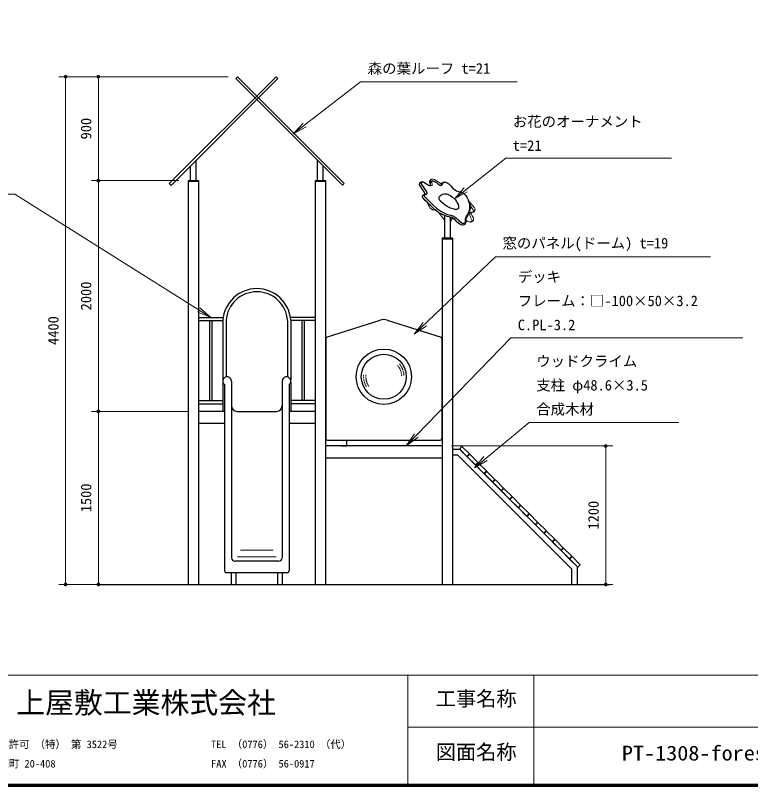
# Model space of a CAD drawing. Units: millimetres at full size, sheet at 1:50, with parts at other scales. Extents: x 750 to 20250, y 750 to 14100.
# Drawn here: x 8299 to 14668, y 750 to 7425 of the extents above; entities that cross this region are included whole.
import ezdxf
from ezdxf.enums import TextEntityAlignment as Align

# ---------------------------------------------------------------- set-up
doc = ezdxf.new("R2010")
doc.units = ezdxf.units.MM
doc.header["$LTSCALE"] = 50
doc.linetypes.add('USER1', pattern=[0.3, 0.15, -0.03, 0.03, -0.03, 0.03, -0.03])
doc.layers.add('D-BGD-TXT', color=7, linetype='Continuous')
for name, color, linetype, lineweight in [('D-STR-1', 1, 'Continuous', 25), ('D-STR-3', 251, 'Continuous', 9), ('D-STR-DIM', 7, 'Continuous', 13), ('D-STR-HTXT', 7, 'Continuous', 13), ('D-TTL', 7, 'Continuous', 70), ('D-TTL-FRAM', 7, 'Continuous', 13), ('D-TTL-TXT', 7, 'Continuous', 13)]:
    doc.layers.add(name, color=color, linetype=linetype, lineweight=lineweight)
doc.styles.add('ＭＳ ゴシック', font='')
doc.styles.get('ＭＳ ゴシック').set_extended_font_data('MS Gothic')

# ---------------------------------------------------------------- blocks, each defined once
blk = doc.blocks.new('filled_dot')
at = {"color": 0, "linetype": 'Continuous', "lineweight": -2, "const_width": 1.25}
blk.add_lwpolyline([(-0.625, 0, 1), (0.625, 0, 1)], format="xyb", close=True, dxfattribs=at)
blk = doc.blocks.new('open_arrow')
at = {"color": 0, "linetype": 'Continuous', "lineweight": -2}
blk.add_lwpolyline([(7.5, 1.25), (0, 0), (7.5, -1.25)], dxfattribs=at)

msp = doc.modelspace()

# ---------------------------------------------------------------- linework, layer by layer
at = {"layer": 'D-STR-1'}
for p, q in [((9864.6, 5988.86), (9864.6, 6169.66)), ((10916, 5988.86), (10916, 6169.66)), ((9816, 5993.36), (9816, 6121.06)), ((10964.6, 5993.36), (10964.6, 6121.06)), ((9795.75, 5993.36), (9795.75, 2493.36)), ((9795.75, 5993.36), (9884.85, 5993.36)), ((9795.75, 5988.86), (9884.85, 5988.86)), ((9884.85, 5993.36), (9884.85, 2493.36)), ((10895.75, 5993.36), (10895.75, 2493.36)), ((10895.75, 5993.36), (10984.85, 5993.36)), ((10895.75, 5988.86), (10984.85, 5988.86)), ((10984.85, 5993.36), (10984.85, 2493.36)), ((12064.56, 5677.94), (12064.6, 5493.36)), ((12064.57, 5677.94), (12064.61, 5493.36)), ((11995.75, 5493.36), (11995.75, 2493.36)), ((11995.75, 5493.36), (12084.85, 5493.36)), ((11995.75, 5488.86), (12084.85, 5488.86)), ((12016.19, 5493.36), (11995.94, 5493.36)), ((12064.61, 5493.36), (12016.19, 5493.36)), ((12084.85, 5493.36), (12064.61, 5493.36)), ((12084.85, 5493.36), (12084.85, 2493.36)), ((9884.85, 4806.96), (10099.42, 4806.96)), ((10895.75, 4806.96), (10681.19, 4806.96)), ((9884.85, 4779.76), (10096.7, 4779.76)), ((9979.93, 4779.76), (9979.93, 4086.96)), ((10001.63, 4779.76), (10001.63, 4086.96)), ((10096.7, 4779.76), (10096.7, 4266.01)), ((10123.9, 4781.96), (10123.9, 4292.28)), ((10656.7, 4781.96), (10656.7, 4292.28)), ((10895.75, 4779.76), (10683.9, 4779.76)), ((10683.9, 4779.76), (10683.9, 4266.01)), ((10778.98, 4779.76), (10778.98, 4086.96)), ((10800.68, 4779.76), (10800.68, 4086.96)), ((10994.77, 4635.57), (11459.99, 4783.71)), ((11520.62, 4783.71), (11985.84, 4635.57)), ((10987.8, 4626.05), (10987.8, 3758.36)), ((11992.8, 4626.05), (11992.8, 3758.36)), ((10096.7, 4245.7), (10096.7, 3993.36)), ((10110.3, 4225.86), (10110.3, 2610.36)), ((10170.3, 4255.86), (10170.3, 2725.31)), ((10610.3, 4255.86), (10610.3, 2725.31)), ((10670.3, 4225.86), (10670.3, 2610.36)), ((10683.9, 4245.7), (10683.9, 3993.36)), ((9884.85, 4086.96), (10096.7, 4086.96)), ((10895.75, 4086.96), (10683.9, 4086.96)), ((9884.85, 4059.76), (10096.7, 4059.76)), ((10895.75, 4059.76), (10683.9, 4059.76)), ((10110.3, 3993.36), (9884.85, 3993.36)), ((10220.3, 3993.36), (10560.3, 3993.36)), ((10895.75, 3993.36), (10670.3, 3993.36)), ((9884.85, 3890.16), (10110.3, 3890.16)), ((10670.3, 3890.16), (10895.75, 3890.16)), ((11002.8, 3743.36), (11977.8, 3743.36)), ((11168.44, 3743.36), (11168.5, 3693.36)), ((11995.75, 3693.36), (10984.85, 3693.36)), ((11125.3, 3693.36), (11168.5, 3693.36)), ((12150.31, 3663.36), (12084.85, 3663.36)), ((12130.18, 3614.76), (12084.85, 3614.76)), ((13116, 2628.93), (12130.18, 3614.76)), ((13164.6, 2649.06), (12150.31, 3663.36)), ((10984.85, 3590.16), (11995.75, 3590.16)), ((10580.3, 2695.31), (10200.3, 2695.31)), ((13116, 2628.93), (13116, 2493.36)), ((13164.6, 2649.06), (13164.6, 2493.36)), ((10655.3, 2595.36), (10125.3, 2595.36)), ((10168.95, 2595.36), (10168.95, 2493.36)), ((10211.65, 2493.36), (10211.65, 2595.36)), ((10568.95, 2595.36), (10568.95, 2493.36)), ((10611.65, 2493.36), (10611.65, 2595.36)), ((9008.8, 2493.36), (13446.21, 2493.36)), ((9790.75, 2493.36), (9889.85, 2493.36)), ((10166, 2493.36), (10214.6, 2493.36)), ((10566, 2493.36), (10614.6, 2493.36)), ((10890.75, 2493.36), (10989.85, 2493.36)), ((11990.75, 2493.36), (12089.85, 2493.36)), ((13111, 2493.36), (13169.6, 2493.36))]:
    msp.add_line(p, q, dxfattribs=at)
for points in [[(9632.29, 5967.04), (9647.14, 5952.19), (10573.45, 6878.5), (10558.6, 6893.35)], [(11133.33, 5952.33), (11148.18, 5967.18), (10221.87, 6893.49), (10207.02, 6878.64)], [(12000.96, 5875.82), (12013.61, 5878.3), (12023.94, 5878.98), (12033.02, 5877.84), (12043.72, 5874.88), (12054.84, 5870.26), (12066.82, 5863.59), (12085.46, 5849.89), (12110.1, 5826.13), (12120.12, 5813.14), (12126.87, 5802.03), (12133.21, 5786.53), (12136.73, 5774.01), (12138.56, 5763.63), (12138.47, 5758.05), (12136.8, 5752.68), (12132.28, 5747.27), (12128.25, 5744.95), (12122.02, 5743.2), (12114.66, 5742.8), (12106.27, 5743.93), (12090.9, 5747.57), (12068.68, 5755.49), (12039.95, 5770.05), (12021.07, 5781.65), (12000.48, 5797.26), (11986.3, 5810.6), (11978.18, 5819.6), (11973.07, 5828), (11970.24, 5834.76), (11968.64, 5842.89), (11969.61, 5850.44), (11973.32, 5856.34), (11980.13, 5864.15), (11989.42, 5870.78)]]:
    msp.add_lwpolyline(points, close=True, dxfattribs=at)
for points in [[(12022.49, 5688.2), (12003.37, 5695.92), (11997.65, 5698.55), (11982.13, 5706.75), (11968.37, 5715.25), (11952.11, 5726.5), (11939.15, 5736.8), (11930.84, 5743.97), (11916.23, 5756.89), (11903.23, 5768.81), (11890.89, 5780.37), (11878.29, 5792.41), (11864.59, 5806.09), (11850.01, 5820.86), (11836.86, 5834.8), (11829.71, 5843.57), (11827.28, 5847.9), (11825.62, 5854.22), (11826.64, 5860.35), (11828.35, 5863.26), (11833.6, 5870.41), (11837.27, 5873.52), (11842.13, 5875.34), (11847.37, 5875.36), (11849.77, 5875.27), (11839.21, 5896.04), (11822.77, 5922.5), (11806.83, 5944.31), (11801.54, 5952.7), (11800.11, 5957.36), (11799.37, 5960.93), (11800.01, 5963.38), (11801.08, 5968.43), (11806.06, 5975.54), (11810.88, 5980.83), (11813.84, 5982.03), (11818.52, 5983.21), (11824.36, 5982.89), (11828.82, 5982.21), (11837.16, 5979.16), (11861.25, 5964.75), (11878.18, 5954.68), (11887.42, 5951.36), (11894, 5950.5), (11895.91, 5950.8), (11893.93, 5963.81), (11893.33, 5968.65), (11893.41, 5970.37), (11893.62, 5974.04), (11894.64, 5976.27), (11898.47, 5981.68), (11900.08, 5983.94), (11901.6, 5985.85), (11903.92, 5988.29), (11905.85, 5989.15), (11909.58, 5990.3), (11912.32, 5990.57), (11915.3, 5990.32), (11919.49, 5989.81), (11925.89, 5987.63), (11934.99, 5983.35), (11945.64, 5977.1), (11953.87, 5970.79), (11962.18, 5963.22), (11967.19, 5958.88), (11973.33, 5955.14), (11978.53, 5953.02), (11985, 5951.67), (11986.73, 5951.77), (11987.97, 5952.02), (11988.28, 5952.78), (11989.95, 5961.14), (11990.52, 5962.36), (11996.22, 5970.41), (12000.24, 5975.5), (12006.48, 5978.77), (12009.5, 5979.52), (12013.67, 5979.68), (12017.78, 5979.8), (12021.61, 5979.34), (12024.45, 5978.63), (12030.07, 5977.2), (12034.35, 5975.61), (12039.13, 5973.29), (12045.02, 5970.23), (12053.45, 5964.45), (12059.58, 5959.51), (12065.81, 5953.11), (12072.5, 5944.45), (12079.7, 5935.51), (12089.44, 5925.6), (12098.84, 5917.91), (12110.89, 5909.76), (12120.59, 5904.4), (12138.04, 5897.6), (12146.42, 5895.54), (12157.75, 5893.85), (12164.55, 5891.94), (12173.47, 5888.02), (12183.44, 5881.63), (12190.58, 5875.31), (12195.14, 5870.32), (12199.44, 5864.31), (12208.68, 5849.57), (12216.16, 5837.43), (12224.1, 5821.82), (12229.1, 5809.91), (12233.25, 5798.73), (12236.15, 5787.01), (12238.48, 5773.32), (12239.02, 5762.83), (12237.89, 5750.37), (12235.84, 5739.67), (12229.25, 5719.03), (12220.73, 5699.06), (12211.06, 5681.83), (12203.66, 5670.24), (12201.03, 5662.72), (12200, 5654.11), (12200.42, 5641.76), (12199.58, 5632.78), (12197.81, 5624.88), (12195.43, 5620.36), (12189.6, 5612.21), (12184.28, 5608.76), (12178.71, 5606.9), (12170.62, 5606.89), (12158.84, 5609.84), (12148.12, 5614.97), (12139.05, 5621.17), (12132.34, 5626.97), (12125.94, 5634.13), (12113.78, 5647.8), (12105.4, 5655.26), (12094.13, 5663.63), (12078.44, 5672.48), (12065.69, 5677.56), (12056.46, 5679.96), (12042.63, 5682.65), (12016.21, 5689.93), (12016.19, 5493.36)], [(11838.74, 5978.21), (11831.96, 5980.24), (11826.39, 5981.49), (11820.37, 5981.57), (11816.59, 5980.47), (11814.37, 5978.39), (11812.72, 5975.89), (11812.54, 5972.29), (11813.91, 5967.07), (11818.1, 5959.72), (11826.22, 5948.73), (11838.29, 5931.36), (11849.05, 5914.06), (11859.39, 5894.87), (11863.1, 5887.78), (11864.24, 5881.19), (11863.01, 5877.55), (11860.6, 5875.21), (11855.82, 5873.61), (11850.35, 5873.95), (11845.54, 5873.96), (11841.36, 5872.4), (11838.81, 5868.62), (11838.89, 5865.56), (11840.47, 5860.35), (11843.77, 5855.15), (11856.04, 5841.46), (11914.05, 5784.14), (11947.9, 5753.91), (11967.22, 5738.51), (11984.22, 5727.35), (12010.2, 5713.09), (12034.41, 5703.61), (12053.43, 5697.23), (12071.65, 5693.8), (12087.71, 5688.69), (12109.77, 5675.69), (12122.28, 5665.65), (12133.69, 5653.49), (12146.73, 5639.04), (12157.12, 5631.73), (12171.77, 5624.87), (12183.26, 5623.13), (12192.89, 5626.32), (12195.57, 5629.85), (12197.42, 5639.58), (12197.72, 5652.46), (12197.9, 5663.53), (12199.99, 5672.02), (12204.27, 5680.23), (12214.94, 5697.99), (12222.99, 5714.62), (12231.35, 5737.74), (12234.64, 5749.12), (12236.34, 5770.04), (12235.81, 5780.34), (12231.66, 5799.09), (12225.18, 5819.24)]]:
    msp.add_lwpolyline(points, dxfattribs=at)
for radius in [240, 195]:
    msp.add_circle((11490.3, 4293.36), radius, dxfattribs=at)
for centre, radius, start, end in [((10390.3, 4762.73), 294.23, 3.74718, 176.25282), ((10390.3, 4762.66), 267.1, 4.14329, 175.85671), ((11490.3, 4688.42), 100, 72.35458, 107.64542), ((10997.8, 4626.05), 10, 107.66291, 180), ((11982.8, 4626.05), 10, 0, 72.33709), ((10132.8, 4255.86), 37.5, 0, 233.1301), ((10647.8, 4255.86), 37.5, 306.8699, 180), ((10220.3, 4043.36), 50, 180, 270), ((10560.3, 4043.36), 50, 270, 0), ((11002.8, 3758.36), 15, 180, 270), ((11977.8, 3758.36), 15, 270, 0), ((10200.3, 2725.31), 30, 180, 270), ((10580.3, 2725.31), 30, 270, 0), ((10125.3, 2610.36), 15, 180, 270), ((10655.3, 2610.36), 15, 270, 0)]:
    msp.add_arc(centre, radius, start, end, dxfattribs=at)
at = {"layer": 'D-STR-3'}
for p, q in [((11886.34, 5986.43), (11888.35, 5991.02)), ((11886.42, 5979.52), (11886.34, 5986.43)), ((11889.76, 5969.81), (11886.42, 5979.52)), ((11888.35, 5991.02), (11897.23, 6003.06)), ((11888.7, 5981.75), (11890.54, 5985.78)), ((11888.8, 5977.29), (11888.7, 5981.75)), ((11890.95, 5969.81), (11888.8, 5977.29)), ((11894.17, 5962.25), (11889.76, 5969.81)), ((11890.54, 5985.78), (11893.42, 5989.18)), ((11893.79, 5964.97), (11890.95, 5969.81)), ((11893.42, 5989.18), (11898.01, 5990.56)), ((11897.23, 6003.06), (11901.9, 6005.38)), ((11898.01, 5990.56), (11899.35, 5990.59)), ((11899.35, 5990.59), (11907.47, 5989.65)), ((11901.9, 6005.38), (11907.1, 6006.89)), ((11907.1, 6006.89), (11915.32, 6006.73)), ((11915.32, 6006.73), (11929.07, 6002.76)), ((11929.07, 6002.76), (11943.35, 5994.89)), ((11943.35, 5994.89), (11990.71, 5962.64)), ((12228.07, 5812.36), (12247.98, 5792.69)), ((11875.54, 5787.31), (11871.14, 5799.55)), ((11883.45, 5772.18), (11875.54, 5787.31)), ((11890.3, 5758.62), (11883.45, 5772.18)), ((11901.32, 5748.34), (11890.3, 5758.62)), ((11911.88, 5741.24), (11901.32, 5748.34)), ((11921.38, 5738.54), (11911.88, 5741.24)), ((12237.78, 5777.44), (12240.93, 5774.41)), ((12240.93, 5774.41), (12257.07, 5752.2)), ((12247.98, 5792.69), (12275.01, 5758.53)), ((12257.07, 5752.2), (12265.73, 5739.68)), ((12275.01, 5758.53), (12280.59, 5746.01)), ((12280.22, 5741.44), (12279.18, 5735.24)), ((12280.59, 5746.01), (12280.22, 5741.44)), ((11931.82, 5738.7), (11921.38, 5738.54)), ((11937.19, 5737.6), (11931.82, 5738.7)), ((11940.39, 5735.82), (11937.19, 5737.6)), ((11982.21, 5697.68), (11960.37, 5720.78)), ((12008.02, 5662.88), (11982.21, 5697.68)), ((12236.62, 5708.55), (12234.33, 5697.53)), ((12234.33, 5697.53), (12235.67, 5689.4)), ((12235.67, 5689.4), (12241.93, 5675.23)), ((12243.46, 5716.17), (12236.62, 5708.55)), ((12241.93, 5675.23), (12247.88, 5666.15)), ((12250.59, 5719.36), (12243.46, 5716.17)), ((12249.13, 5715.81), (12247.56, 5714.07)), ((12247.56, 5714.07), (12247.9, 5708.07)), ((12247.9, 5708.07), (12248.56, 5701.66)), ((12248.56, 5701.66), (12251.77, 5693.78)), ((12257.46, 5718.95), (12249.13, 5715.81)), ((12258.05, 5720.92), (12250.59, 5719.36)), ((12251.77, 5693.78), (12255.14, 5687.33)), ((12255.14, 5687.33), (12261.41, 5678.24)), ((12266.25, 5720.97), (12257.46, 5718.95)), ((12262.87, 5722.41), (12258.05, 5720.92)), ((12261.41, 5678.24), (12265.84, 5669.61)), ((12265.91, 5725.12), (12262.87, 5722.41)), ((12265.73, 5739.68), (12267.9, 5732.03)), ((12267.43, 5728.3), (12265.91, 5725.12)), ((12272.41, 5725.72), (12266.25, 5720.97)), ((12267.9, 5732.03), (12267.43, 5728.3)), ((12279.18, 5735.24), (12272.41, 5725.72)), ((12016.2, 5650.97), (12008.02, 5662.88)), ((12064.76, 5656.59), (12064.57, 5655.73)), ((12068.43, 5639.45), (12064.57, 5635.1)), ((12066.77, 5660.96), (12064.76, 5656.59)), ((12070.3, 5663.34), (12066.77, 5660.96)), ((12072.55, 5646.05), (12068.43, 5639.45)), ((12075.94, 5664.43), (12070.3, 5663.34)), ((12074.5, 5652.09), (12072.55, 5646.05)), ((12075.95, 5659.27), (12074.5, 5652.09)), ((12081.6, 5664.2), (12075.94, 5664.43)), ((12078.04, 5664.63), (12075.95, 5659.27)), ((12086.2, 5663.21), (12081.6, 5664.2)), ((12097.09, 5658.89), (12086.2, 5663.21)), ((12105.34, 5653.69), (12097.09, 5658.89)), ((12115.24, 5646.09), (12105.34, 5653.69)), ((12115.42, 5645.95), (12115.24, 5646.09)), ((12214.69, 5642.67), (12199.65, 5651.87)), ((12222.05, 5639.25), (12214.69, 5642.67)), ((12231.93, 5635.13), (12222.05, 5639.25)), ((12228.1, 5637.22), (12222.05, 5639.25)), ((12234.96, 5635.57), (12228.1, 5637.22)), ((12240.32, 5634.05), (12231.93, 5635.13)), ((12241.97, 5635.31), (12234.96, 5635.57)), ((12246.84, 5634.15), (12240.32, 5634.05)), ((12250.01, 5637.75), (12241.97, 5635.31)), ((12253.34, 5636.32), (12246.84, 5634.15)), ((12247.88, 5666.15), (12254.19, 5654.28)), ((12253.19, 5641.26), (12250.01, 5637.75)), ((12255.06, 5646.94), (12253.19, 5641.26)), ((12257.35, 5638.76), (12253.34, 5636.32)), ((12254.19, 5654.28), (12255.06, 5646.94)), ((12261.24, 5644.24), (12257.35, 5638.76)), ((12266.43, 5651.53), (12261.24, 5644.24)), ((12265.84, 5669.61), (12267.23, 5660.98)), ((12267.41, 5654.66), (12266.43, 5651.53)), ((12267.23, 5660.98), (12267.41, 5654.66)), ((10530.97, 2790.34), (10249.64, 2790.34)), ((10557.14, 2732.3), (10223.47, 2732.3))]:
    msp.add_line(p, q, dxfattribs=at)
for points in [[(11924.47, 5988.12), (11919.29, 5989.29), (11914.88, 5989.13), (11911.94, 5988.56), (11909.19, 5987.66), (11907.43, 5985.63), (11906.56, 5984.37), (11906.33, 5981.81), (11907.28, 5973.21), (11908.86, 5962.82), (11908.89, 5958.98), (11908.06, 5954.72), (11905.33, 5951.75), (11902.32, 5950.24), (11896.58, 5949.09), (11887.42, 5950.4), (11878.18, 5954.68)], [(12032.14, 5976.4), (12023.15, 5977.98), (12012.96, 5978.15), (12006.32, 5974.97), (12002.56, 5970.18), (12001.39, 5964.33), (11999.48, 5959.09), (11995.77, 5953.27), (11991.07, 5950.61), (11985.9, 5950.41), (11979.21, 5951.93), (11973.33, 5955.14)]]:
    msp.add_lwpolyline(points, dxfattribs=at)
at = {"layer": 'D-STR-3', "linetype": 'USER1'}
for radius, start, end in [(155, 2.4883, 40.60419), (175, 3.82343, 39.26906), (175, 175.93002, 210.48921), (155, 173.38216, 213.03707)]:
    msp.add_arc((11490.3, 4293.36), radius, start, end, dxfattribs=at)
at = {"layer": 'D-STR-DIM'}
for p, q in [((9254.17, 6893.49), (8673.84, 6893.49)), ((8733.84, 2493.36), (8733.84, 6893.49)), ((10141.87, 6893.49), (8957.59, 6893.49)), ((9017.59, 5993.36), (9017.59, 6893.49)), ((9715.75, 5993.36), (8957.59, 5993.36)), ((9715.75, 5993.36), (8957.59, 5993.36)), ((9017.59, 3993.36), (9017.59, 5993.36)), ((9804.85, 3993.36), (8957.59, 3993.36)), ((9804.85, 3993.36), (8957.59, 3993.36)), ((9017.59, 2493.36), (9017.59, 3993.36)), ((12075.75, 3693.36), (13473.07, 3693.36)), ((13413.07, 2493.36), (13413.07, 3693.36)), ((9254.17, 2493.36), (8673.84, 2493.36)), ((9710.75, 2493.36), (8957.59, 2493.36)), ((12169.85, 2493.36), (13473.07, 2493.36))]:
    msp.add_line(p, q, dxfattribs=at)
msp.add_lwpolyline([(12084.85, 3663.36), (12147.88, 3663.36), (12160.3, 3693.36), (12084.85, 3693.36)], dxfattribs=at)
for points in [[(12210.42, 3603.25), (12152.03, 3661.63), (12164.46, 3691.63), (12231.64, 3624.46)], [(12213.6, 3600.06), (12284.32, 3529.35), (12305.53, 3550.57), (12234.82, 3621.28)], [(12287.5, 3526.17), (12358.21, 3455.46), (12379.42, 3476.67), (12308.71, 3547.38)], [(12361.39, 3452.28), (12432.1, 3381.57), (12453.31, 3402.78), (12382.6, 3473.49)], [(12435.28, 3378.39), (12505.99, 3307.67), (12527.21, 3328.89), (12456.5, 3399.6)], [(12509.18, 3304.49), (12579.89, 3233.78), (12601.1, 3255), (12530.39, 3325.71)], [(12583.07, 3230.6), (12653.78, 3159.89), (12674.99, 3181.1), (12604.28, 3251.81)], [(12656.96, 3156.71), (12727.67, 3086), (12748.88, 3107.21), (12678.17, 3177.92)], [(12730.85, 3082.81), (12801.56, 3012.1), (12822.78, 3033.32), (12752.07, 3104.03)], [(12804.75, 3008.92), (12875.46, 2938.21), (12896.67, 2959.42), (12825.96, 3030.14)], [(12878.64, 2935.03), (12949.35, 2864.32), (12970.56, 2885.53), (12899.85, 2956.24)], [(12952.53, 2861.14), (13023.24, 2790.43), (13044.45, 2811.64), (12973.74, 2882.35)], [(13026.42, 2787.24), (13097.13, 2716.53), (13118.35, 2737.75), (13047.64, 2808.46)], [(13100.32, 2713.35), (13171.03, 2642.64), (13192.24, 2663.85), (13121.53, 2734.56)]]:
    msp.add_lwpolyline(points, close=True, dxfattribs=at)
at = {"layer": 'D-STR-HTXT'}
for points in [[(10704.44, 6399.49), (11289.58, 6847.92), (11306.25, 6847.92), (12646.87, 6847.92), (11976.56, 6847.92)], [(12101.64, 5835.1), (12546.53, 6187.6), (12563.2, 6187.6), (13982.45, 6187.6), (13272.82, 6187.6)], [(9992.14, 4806.96), (8293.58, 5874.36), (8276.91, 5874.36), (6992.91, 5874.36), (7634.91, 5874.36)], [(11754.55, 4663.06), (12457.22, 5333.45), (12473.89, 5333.45), (14320.39, 5333.45), (13397.14, 5333.45)], [(11684.47, 3693.36), (12589.92, 4630.2), (12606.59, 4630.2), (14601.59, 4630.2), (13604.09, 4630.2)], [(12274.69, 3505.24), (12749.57, 3897.21), (12766.23, 3897.21), (14047.11, 3897.21), (13406.67, 3897.21)]]:
    msp.add_lwpolyline(points, dxfattribs=at)
at = {"layer": 'D-TTL'}
msp.add_lwpolyline([(750, 750), (750, 14100), (20250, 14100), (20250, 750)], close=True, dxfattribs=at)
at = {"layer": 'D-TTL-FRAM'}
for p, q in [((750, 1706.1), (20250, 1706.1)), ((15948.06, 1256.1), (11698.06, 1256.1))]:
    msp.add_line(p, q, dxfattribs=at)
at = {"layer": 'D-TTL-TXT'}
for p, q in [((11698.06, 1706.1), (11698.06, 750)), ((12789.89, 750), (12789.89, 1706.1))]:
    msp.add_line(p, q, dxfattribs=at)

# ---------------------------------------------------------------- block references
at = {"layer": 'D-STR-DIM', "xscale": 12.5, "yscale": 12.5}
for p, rotation in [((8733.84, 6893.49), 270), ((9017.59, 6893.49), 270), ((9017.59, 5993.36), 270), ((9017.59, 5993.36), 90), ((9017.59, 3993.36), 270), ((9017.59, 3993.36), 90), ((13413.07, 3693.36), 270), ((8733.84, 2493.36), 90), ((9017.59, 2493.36), 90), ((13413.07, 2493.36), 90)]:
    msp.add_blockref('filled_dot', p, dxfattribs=dict(at, rotation=rotation))
at = {"layer": 'D-STR-HTXT', "xscale": 16.7, "yscale": 16.7}
for p, rotation in [((10704.44, 6399.49), 37.5), ((12101.64, 5835.1), 38.4), ((9992.14, 4806.96), 147.9), ((11754.55, 4663.06), 43.7), ((11684.47, 3693.36), 46), ((12274.69, 3505.24), 39.5)]:
    msp.add_blockref('open_arrow', p, dxfattribs=dict(at, rotation=rotation))

# ---------------------------------------------------------------- texts
at = {"layer": 'D-BGD-TXT', "style": 'ＭＳ ゴシック', "width": 1.1}
msp.add_text('PT-1308-forest2A', height=128.3, dxfattribs=at).set_placement((13552.5, 928.99), align=Align.BOTTOM_LEFT)
at = {"layer": 'D-STR-DIM', "style": 'ＭＳ ゴシック'}
for s, p in [('900', (8910.7, 6443.42)), ('2000', (8910.7, 4993.36)), ('4400', (8626.95, 4693.42)), ('1500', (8910.7, 3243.36)), ('1200', (13306.19, 3093.36))]:
    msp.add_text(s, height=91.64, rotation=90, dxfattribs=at).set_placement(p, align=Align.MIDDLE_CENTER)
at = {"layer": 'D-STR-HTXT', "style": 'ＭＳ ゴシック'}
for s, p in [('森の葉ルーフ t=21', (11350.64, 6965.59)), ('お花のオーナメント', (12607.59, 6505.36)), ('t=21', (12607.59, 6297.03)), ('窓のパネル(ドーム) t=19', (12518.27, 5451.44)), ('デッキ\u3000', (12650.98, 5159.47)), ('フレーム：□-100×50×3.2', (12650.98, 4951.13)), ('C.PL-3.2', (12650.98, 4742.8)), ('ウッドクライム', (12810.62, 4428.38)), ('支柱 φ48.6×3.5', (12810.62, 4220.05)), ('合成木材', (12810.62, 4011.71))]:
    msp.add_text(s, height=91.64, dxfattribs=at).set_placement(p, align=Align.MIDDLE_LEFT)
at = {"layer": 'D-TTL-TXT', "style": 'ＭＳ ゴシック'}
for s, height, p in [('上屋敷工業株式会社', 183.3, (8305.66, 1322.05)), ('工事名称', 128.3, (11940.4, 1401.52)), ('福井県知事許可 （特） 第 3522号', 65.98, (7790.73, 1054.95)), ('TEL （0776） 56-2310 （代）', 65.98, (9993.99, 1054.94)), ('図面名称', 128.3, (11940.4, 938.5)), ('福井市石盛町 20-408', 65.98, (7792.56, 887.03)), ('FAX （0776） 56-0917', 65.98, (9993.99, 887.03))]:
    msp.add_text(s, height=height, dxfattribs=at).set_placement(p, align=Align.BOTTOM_LEFT)

doc.saveas('drawing.dxf')
